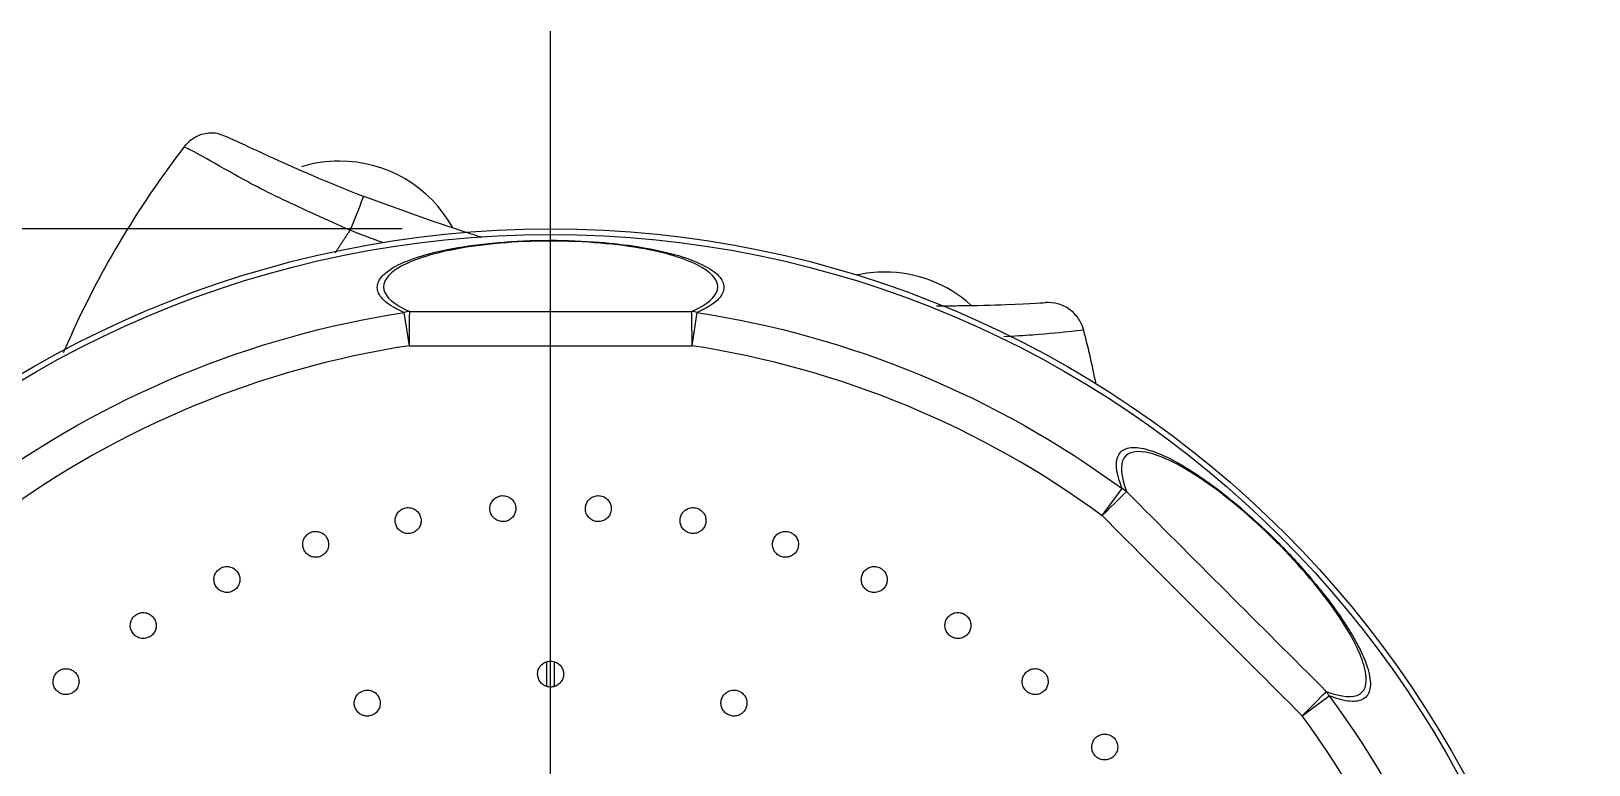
# Model space of a CAD drawing. Extents: x 0 to 1239, y 0 to 509.
# Drawn here: x 133.43 to 175.43, y 269.47 to 289.25 of the extents above; entities that cross this region are included whole.
import ezdxf

# ---------------------------------------------------------------- set-up
doc = ezdxf.new("R2010")
doc.units = 0
doc.header["$LTSCALE"] = 10
doc.header["$MEASUREMENT"] = 0
doc.header["$PDMODE"] = 3
doc.header["$PDSIZE"] = -10
doc.layers.get('0').update_dxf_attribs({"linetype": 'CONTINUOUS'})
doc.layers.get('DEFPOINTS').update_dxf_attribs({"linetype": 'CONTINUOUS'})
doc.layers.add('1', color=7, linetype='CONTINUOUS')
doc.styles.add('Daelim Dimension', font='')
doc.styles.get('Daelim Dimension').set_extended_font_data('NanumGothic')
doc.dimstyles.new('DEFAULT', dxfattribs={"dimscale": 2, "dimtxt": 2, "dimasz": 2, "dimexe": 0, "dimexo": 2, "dimgap": 1, "dimtad": 1, "dimdec": 1, "dimzin": 9, "dimdsep": 46, "dimtxsty": 'Daelim Dimension', "dimcen": 0.5, "dimclrd": 252, "dimclre": 252, "dimclrt": 3, "dimadec": 1, "dimazin": 0, "dimtfac": 1, "dimtdec": 1, "dimtix": 1, "dimtmove": 0, "dimatfit": 3, "dimfxl": 1, "dimtolj": 1, "dimtzin": 1, "dimlwd": 9, "dimlwe": 9, "dimarcsym": 0})

# ---------------------------------------------------------------- blocks, each defined once
blk = doc.blocks.new('*D4')
at = {"color": 5, "linetype": 'ByBlock', "lineweight": 9, "ltscale": 0.5, "transparency": 16777216}
for p, q in [((143.435, 283.917), (108.282, 283.917)), ((108.282, 231.919), (108.282, 279.917)), ((143.435, 227.919), (108.282, 227.919))]:
    blk.add_line(p, q, dxfattribs=at)
at = {"color": 5, "ltscale": 0.5, "transparency": 16777216}
for points in [[(107.615, 279.917), (108.949, 279.917), (108.282, 283.917)], [(107.615, 231.919), (108.949, 231.919), (108.282, 227.919)]]:
    blk.add_solid(points, dxfattribs=at)
at = {"layer": 'DEFPOINTS', "color": 0, "ltscale": 0.5, "transparency": 16777216}
for p in [(108.282, 283.917), (147.435, 283.917), (147.435, 227.919)]:
    blk.add_point(p, dxfattribs=at)
at = {"color": 7, "ltscale": 0.5, "transparency": 16777216, "insert": (103.016, 255.918), "char_height": 6, "attachment_point": 5, "rotation": 90, "style": 'Daelim Dimension'}
blk.add_mtext('\\A1;56', dxfattribs=at)

msp = doc.modelspace()

# ---------------------------------------------------------------- linework, layer by layer
at = {"color": 1, "lineweight": 18}
msp.add_line((147.435, 96.906), (147.435, 289.249), dxfattribs=at)
at = {"layer": '1', "color": 7, "linetype": 'Continuous', "lineweight": 13}
for p, q in [((143.482, 281.665), (143.62, 280.769)), ((151.25, 280.769), (151.388, 281.665)), ((162.31, 276.188), (162.846, 276.919)), ((147.327, 272.247), (147.327, 271.59)), ((147.543, 271.59), (147.543, 272.251)), ((167.705, 270.793), (168.435, 271.329))]:
    msp.add_line(p, q, dxfattribs=at)
at = {"layer": '1', "color": 7, "linetype": 'Continuous', "lineweight": 18}
for radius in [27.999, 27.849]:
    msp.add_circle((147.435, 255.918), radius, dxfattribs=at)
at = {"layer": '1', "color": 7, "linetype": 'Continuous', "lineweight": 13}
msp.add_circle((147.435, 255.918), 27.849, dxfattribs=at)
at = {"layer": '1', "color": 7, "linetype": 'Continuous', "lineweight": 18}
for centre, start, end in [((141.741, 282.247), 90, 107.0376), ((141.741, 282.247), 29.1441, 90), ((156.439, 279.256), 90, 102.4407), ((156.439, 279.256), 48.2195, 90)]:
    msp.add_arc(centre, 3.5, start, end, dxfattribs=at)
at = {"layer": '1', "color": 7, "linetype": 'Continuous', "lineweight": 18, "extrusion": (0, 0, -1)}
msp.add_arc((-158.063, 324.856), 44, 290.1472, 291.3685, dxfattribs=at)
at = {"layer": '1', "color": 7, "linetype": 'Continuous', "lineweight": 13, "extrusion": (0, 0, -1)}
for start, end in [(53.728, 81.272), (98.728, 126.272), (143.728, 171.272)]:
    msp.add_arc((-147.435, 255.918), 26.048, start, end, dxfattribs=at)
at = {"layer": '1', "color": 7, "linetype": 'Continuous', "lineweight": 13}
for start, end in [(98.728, 126.272), (53.728, 81.272), (8.728, 36.272)]:
    msp.add_arc((147.435, 255.918), 25.142, start, end, dxfattribs=at)
at = {"layer": '1', "color": 7, "linetype": 'Continuous', "lineweight": 18}
msp.add_ellipse((142.029, 283.873), major_axis=(-0.364, -0.931), ratio=0.001284, start_param=3.141593, end_param=4.704216, dxfattribs=at)
at = {"layer": '1', "color": 7, "linetype": 'Continuous', "lineweight": 13}
for centre, major_axis, ratio, start_param, end_param in [((143.628, 280.718), (-0.405, -0.914), 0.874025, 3.610353, 3.773332), ((143.628, 280.718), (-0.002, -1), 0.008002, 3.362914, 4.66093), ((147.435, 383.585), (-464.187, 0), 0.219512, 1.562594, 1.578998), ((151.242, 280.718), (-0.405, 0.914), 0.874025, 5.651446, 5.814425), ((151.242, 280.718), (-0.002, 1), 0.008002, 4.763848, 6.061864), ((147.435, 382.872), (465.15, 0), 0.219512, 4.704187, 4.720591), ((162.279, 276.146), (-0.708, -0.706), 0.008002, 3.362914, 4.66093), ((162.279, 276.146), (0.933, 0.36), 0.874025, 0.468761, 0.631739), ((237.709, 346.192), (-328.229, 328.229), 0.219512, 1.562594, 1.578998), ((237.205, 345.688), (328.91, -328.91), 0.219512, 4.704187, 4.720591), ((167.663, 270.762), (0.706, 0.708), 0.008002, 4.763848, 6.061864), ((167.663, 270.762), (0.36, 0.933), 0.874025, 5.651446, 5.814425)]:
    msp.add_ellipse(centre, major_axis=major_axis, ratio=ratio, start_param=start_param, end_param=end_param, dxfattribs=at)
at = {"layer": '1', "color": 7, "linetype": 'Continuous', "lineweight": 18}
for points, knots in [([(142.387, 284.789), (141.893, 284.986), (141.036, 285.338), (139.967, 285.815), (139.263, 286.143), (138.818, 286.348), (138.548, 286.456), (138.406, 286.507), (138.176, 286.502), (137.971, 286.452), (137.741, 286.33), (137.613, 286.203), (137.55, 286.125)], [0, 0, 0, 0, 0.202035, 0.379536, 0.53495, 0.666033, 0.773566, 0.857433, 0.892671, 0.926795, 0.962206, 1, 1, 1, 1]), ([(137.593, 286.181), (136.935, 285.331), (135.768, 283.615), (134.772, 281.677), (134.331, 280.665), (134.293, 280.578)], [0, 0, 0, 0, 0.492191, 0.956325, 1, 1, 1, 1]), ([(142.393, 284.804), (143.321, 284.463), (144.377, 284.073), (145.451, 283.737), (145.583, 283.697)], [0, 0, 0, 0, 0.877584, 1, 1, 1, 1]), ([(157.838, 281.848), (158.041, 281.847), (158.747, 281.849), (160.232, 281.892), (160.781, 281.934), (160.781, 281.934), (160.781, 281.934)], [0, 0, 0, 0, 0.115665, 0.412951, 0.999811, 1, 1, 1, 1]), ([(161.812, 281.189), (161.781, 281.301), (161.689, 281.507), (161.443, 281.764), (161.122, 281.917), (160.896, 281.94), (160.781, 281.934)], [0, 0, 0, 0, 0.24243, 0.5, 0.75757, 1, 1, 1, 1]), ([(143.565, 276.404), (143.526, 276.401), (143.487, 276.39), (143.416, 276.358), (143.383, 276.336), (143.325, 276.282), (143.3, 276.249), (143.264, 276.179), (143.253, 276.142), (143.242, 276.065), (143.243, 276.024), (143.259, 275.947), (143.273, 275.909), (143.313, 275.842), (143.339, 275.812), (143.4, 275.761), (143.435, 275.741), (143.508, 275.714), (143.547, 275.706), (143.626, 275.704), (143.666, 275.71), (143.741, 275.735), (143.775, 275.754), (143.837, 275.801), (143.865, 275.831), (143.908, 275.897), (143.924, 275.933), (143.942, 276.009), (143.946, 276.049), (143.938, 276.128), (143.927, 276.167), (143.894, 276.238), (143.872, 276.271), (143.817, 276.327), (143.784, 276.351), (143.714, 276.386), (143.676, 276.397), (143.613, 276.405), (143.589, 276.406), (143.565, 276.404)], [0, 0, 0, 0, 0.053463, 0.053463, 0.106782, 0.106782, 0.161942, 0.161942, 0.214427, 0.214427, 0.268948, 0.268948, 0.322422, 0.322422, 0.37606, 0.37606, 0.430492, 0.430492, 0.483261, 0.483261, 0.537949, 0.537949, 0.590625, 0.590625, 0.644964, 0.644964, 0.698292, 0.698292, 0.751913, 0.751913, 0.806599, 0.806599, 0.859304, 0.859304, 0.914087, 0.914087, 0.96682, 0.96682, 1, 1, 1, 1]), ([(146.163, 276.727), (146.124, 276.729), (146.084, 276.724), (146.009, 276.701), (145.974, 276.683), (145.909, 276.637), (145.881, 276.607), (145.837, 276.542), (145.82, 276.506), (145.8, 276.431), (145.796, 276.391), (145.802, 276.312), (145.812, 276.273), (145.843, 276.202), (145.865, 276.168), (145.918, 276.11), (145.951, 276.086), (146.02, 276.05), (146.058, 276.037), (146.136, 276.026), (146.177, 276.027), (146.253, 276.042), (146.29, 276.056), (146.358, 276.095), (146.389, 276.121), (146.44, 276.181), (146.46, 276.216), (146.488, 276.288), (146.496, 276.328), (146.499, 276.407), (146.493, 276.447), (146.469, 276.522), (146.451, 276.557), (146.404, 276.62), (146.374, 276.648), (146.308, 276.691), (146.272, 276.707), (146.211, 276.722), (146.187, 276.726), (146.163, 276.727)], [0, 0, 0, 0, 0.053463, 0.053463, 0.106782, 0.106782, 0.161942, 0.161942, 0.214427, 0.214427, 0.268948, 0.268948, 0.322422, 0.322422, 0.37606, 0.37606, 0.430492, 0.430492, 0.483261, 0.483261, 0.537949, 0.537949, 0.590625, 0.590625, 0.644964, 0.644964, 0.698292, 0.698292, 0.751913, 0.751913, 0.806599, 0.806599, 0.859304, 0.859304, 0.914087, 0.914087, 0.96682, 0.96682, 1, 1, 1, 1]), ([(148.781, 276.723), (148.742, 276.729), (148.702, 276.729), (148.625, 276.716), (148.588, 276.703), (148.518, 276.665), (148.486, 276.639), (148.434, 276.58), (148.414, 276.546), (148.384, 276.474), (148.375, 276.435), (148.371, 276.356), (148.376, 276.316), (148.398, 276.241), (148.415, 276.205), (148.461, 276.141), (148.49, 276.113), (148.555, 276.068), (148.591, 276.051), (148.666, 276.03), (148.707, 276.026), (148.785, 276.031), (148.823, 276.041), (148.895, 276.071), (148.93, 276.093), (148.987, 276.146), (149.012, 276.178), (149.049, 276.247), (149.062, 276.285), (149.074, 276.362), (149.073, 276.403), (149.059, 276.48), (149.045, 276.517), (149.006, 276.586), (148.98, 276.617), (148.921, 276.668), (148.887, 276.689), (148.828, 276.712), (148.805, 276.719), (148.781, 276.723)], [0, 0, 0, 0, 0.053463, 0.053463, 0.106782, 0.106782, 0.161942, 0.161942, 0.214427, 0.214427, 0.268948, 0.268948, 0.322422, 0.322422, 0.37606, 0.37606, 0.430492, 0.430492, 0.483261, 0.483261, 0.537949, 0.537949, 0.590625, 0.590625, 0.644964, 0.644964, 0.698292, 0.698292, 0.751913, 0.751913, 0.806599, 0.806599, 0.859304, 0.859304, 0.914087, 0.914087, 0.96682, 0.96682, 1, 1, 1, 1]), ([(151.378, 276.39), (151.34, 276.401), (151.3, 276.406), (151.223, 276.403), (151.184, 276.394), (151.11, 276.365), (151.075, 276.344), (151.016, 276.292), (150.991, 276.261), (150.953, 276.193), (150.938, 276.155), (150.925, 276.078), (150.925, 276.037), (150.937, 275.96), (150.95, 275.922), (150.988, 275.853), (151.013, 275.821), (151.071, 275.769), (151.105, 275.748), (151.177, 275.717), (151.217, 275.708), (151.295, 275.704), (151.334, 275.708), (151.409, 275.729), (151.446, 275.747), (151.51, 275.792), (151.538, 275.82), (151.584, 275.884), (151.601, 275.92), (151.624, 275.996), (151.628, 276.037), (151.623, 276.115), (151.614, 276.153), (151.584, 276.226), (151.562, 276.26), (151.51, 276.318), (151.479, 276.343), (151.424, 276.373), (151.401, 276.383), (151.378, 276.39)], [0, 0, 0, 0, 0.053463, 0.053463, 0.106782, 0.106782, 0.161942, 0.161942, 0.214427, 0.214427, 0.268948, 0.268948, 0.322422, 0.322422, 0.37606, 0.37606, 0.430492, 0.430492, 0.483261, 0.483261, 0.537949, 0.537949, 0.590625, 0.590625, 0.644964, 0.644964, 0.698292, 0.698292, 0.751913, 0.751913, 0.806599, 0.806599, 0.859304, 0.859304, 0.914087, 0.914087, 0.96682, 0.96682, 1, 1, 1, 1]), ([(141.028, 275.757), (140.989, 275.749), (140.952, 275.734), (140.886, 275.694), (140.855, 275.667), (140.805, 275.607), (140.784, 275.571), (140.758, 275.497), (140.751, 275.458), (140.75, 275.38), (140.756, 275.34), (140.781, 275.265), (140.801, 275.23), (140.849, 275.169), (140.878, 275.141), (140.945, 275.099), (140.982, 275.083), (141.058, 275.065), (141.098, 275.063), (141.176, 275.071), (141.215, 275.082), (141.286, 275.116), (141.318, 275.139), (141.374, 275.193), (141.398, 275.226), (141.432, 275.297), (141.443, 275.336), (141.452, 275.413), (141.45, 275.453), (141.433, 275.53), (141.417, 275.568), (141.375, 275.634), (141.349, 275.664), (141.288, 275.713), (141.252, 275.733), (141.178, 275.758), (141.139, 275.764), (141.076, 275.765), (141.051, 275.762), (141.028, 275.757)], [0, 0, 0, 0, 0.053463, 0.053463, 0.106782, 0.106782, 0.161942, 0.161942, 0.214427, 0.214427, 0.268948, 0.268948, 0.322422, 0.322422, 0.37606, 0.37606, 0.430492, 0.430492, 0.483261, 0.483261, 0.537949, 0.537949, 0.590625, 0.590625, 0.644964, 0.644964, 0.698292, 0.698292, 0.751913, 0.751913, 0.806599, 0.806599, 0.859304, 0.859304, 0.914087, 0.914087, 0.96682, 0.96682, 1, 1, 1, 1]), ([(153.912, 275.734), (153.877, 275.75), (153.838, 275.76), (153.76, 275.766), (153.72, 275.763), (153.644, 275.744), (153.606, 275.727), (153.541, 275.682), (153.513, 275.655), (153.466, 275.593), (153.447, 275.556), (153.424, 275.481), (153.419, 275.441), (153.422, 275.363), (153.43, 275.324), (153.458, 275.25), (153.479, 275.216), (153.531, 275.157), (153.561, 275.131), (153.629, 275.092), (153.667, 275.078), (153.744, 275.064), (153.784, 275.063), (153.861, 275.075), (153.9, 275.087), (153.969, 275.124), (154.001, 275.149), (154.053, 275.207), (154.075, 275.24), (154.107, 275.312), (154.116, 275.352), (154.121, 275.431), (154.117, 275.47), (154.097, 275.545), (154.079, 275.583), (154.034, 275.647), (154.007, 275.675), (153.956, 275.712), (153.935, 275.724), (153.912, 275.734)], [0, 0, 0, 0, 0.053463, 0.053463, 0.106782, 0.106782, 0.161942, 0.161942, 0.214427, 0.214427, 0.268948, 0.268948, 0.322422, 0.322422, 0.37606, 0.37606, 0.430492, 0.430492, 0.483261, 0.483261, 0.537949, 0.537949, 0.590625, 0.590625, 0.644964, 0.644964, 0.698292, 0.698292, 0.751913, 0.751913, 0.806599, 0.806599, 0.859304, 0.859304, 0.914087, 0.914087, 0.96682, 0.96682, 1, 1, 1, 1]), ([(138.592, 274.798), (138.555, 274.785), (138.52, 274.765), (138.459, 274.717), (138.432, 274.687), (138.389, 274.62), (138.373, 274.582), (138.357, 274.506), (138.355, 274.466), (138.363, 274.389), (138.374, 274.349), (138.409, 274.279), (138.432, 274.246), (138.488, 274.191), (138.521, 274.168), (138.592, 274.134), (138.631, 274.123), (138.709, 274.115), (138.748, 274.118), (138.825, 274.135), (138.863, 274.151), (138.928, 274.194), (138.957, 274.22), (139.006, 274.282), (139.025, 274.318), (139.05, 274.392), (139.056, 274.431), (139.056, 274.509), (139.049, 274.549), (139.022, 274.623), (139.002, 274.659), (138.952, 274.719), (138.922, 274.745), (138.855, 274.786), (138.817, 274.801), (138.741, 274.817), (138.701, 274.819), (138.639, 274.811), (138.615, 274.806), (138.592, 274.798)], [0, 0, 0, 0, 0.053463, 0.053463, 0.106782, 0.106782, 0.161942, 0.161942, 0.214427, 0.214427, 0.268948, 0.268948, 0.322422, 0.322422, 0.37606, 0.37606, 0.430492, 0.430492, 0.483261, 0.483261, 0.537949, 0.537949, 0.590625, 0.590625, 0.644964, 0.644964, 0.698292, 0.698292, 0.751913, 0.751913, 0.806599, 0.806599, 0.859304, 0.859304, 0.914087, 0.914087, 0.96682, 0.96682, 1, 1, 1, 1]), ([(156.345, 274.766), (156.312, 274.787), (156.274, 274.801), (156.198, 274.817), (156.158, 274.819), (156.08, 274.809), (156.04, 274.797), (155.97, 274.761), (155.939, 274.738), (155.884, 274.682), (155.861, 274.648), (155.829, 274.576), (155.819, 274.537), (155.812, 274.46), (155.815, 274.42), (155.834, 274.343), (155.85, 274.306), (155.894, 274.241), (155.921, 274.212), (155.983, 274.164), (156.02, 274.145), (156.094, 274.122), (156.133, 274.117), (156.211, 274.118), (156.251, 274.126), (156.325, 274.154), (156.359, 274.175), (156.419, 274.225), (156.445, 274.256), (156.485, 274.323), (156.499, 274.362), (156.514, 274.439), (156.515, 274.478), (156.504, 274.556), (156.492, 274.595), (156.455, 274.664), (156.431, 274.695), (156.385, 274.739), (156.366, 274.754), (156.345, 274.766)], [0, 0, 0, 0, 0.053463, 0.053463, 0.106782, 0.106782, 0.161942, 0.161942, 0.214427, 0.214427, 0.268948, 0.268948, 0.322422, 0.322422, 0.37606, 0.37606, 0.430492, 0.430492, 0.483261, 0.483261, 0.537949, 0.537949, 0.590625, 0.590625, 0.644964, 0.644964, 0.698292, 0.698292, 0.751913, 0.751913, 0.806599, 0.806599, 0.859304, 0.859304, 0.914087, 0.914087, 0.96682, 0.96682, 1, 1, 1, 1]), ([(136.295, 273.54), (136.26, 273.523), (136.228, 273.499), (136.173, 273.444), (136.151, 273.411), (136.117, 273.339), (136.106, 273.299), (136.099, 273.221), (136.102, 273.182), (136.12, 273.106), (136.136, 273.069), (136.179, 273.003), (136.206, 272.973), (136.268, 272.926), (136.304, 272.907), (136.378, 272.882), (136.419, 272.876), (136.497, 272.878), (136.536, 272.886), (136.609, 272.913), (136.645, 272.933), (136.705, 272.984), (136.73, 273.014), (136.771, 273.081), (136.786, 273.118), (136.801, 273.195), (136.802, 273.235), (136.792, 273.313), (136.78, 273.351), (136.744, 273.421), (136.719, 273.454), (136.662, 273.508), (136.63, 273.53), (136.558, 273.562), (136.519, 273.572), (136.44, 273.579), (136.401, 273.575), (136.34, 273.56), (136.317, 273.551), (136.295, 273.54)], [0, 0, 0, 0, 0.053463, 0.053463, 0.106782, 0.106782, 0.161942, 0.161942, 0.214427, 0.214427, 0.268948, 0.268948, 0.322422, 0.322422, 0.37606, 0.37606, 0.430492, 0.430492, 0.483261, 0.483261, 0.537949, 0.537949, 0.590625, 0.590625, 0.644964, 0.644964, 0.698292, 0.698292, 0.751913, 0.751913, 0.806599, 0.806599, 0.859304, 0.859304, 0.914087, 0.914087, 0.96682, 0.96682, 1, 1, 1, 1]), ([(158.637, 273.501), (158.606, 273.525), (158.571, 273.544), (158.497, 273.57), (158.458, 273.576), (158.379, 273.577), (158.338, 273.57), (158.264, 273.543), (158.23, 273.523), (158.169, 273.475), (158.142, 273.444), (158.101, 273.377), (158.086, 273.34), (158.069, 273.264), (158.067, 273.223), (158.077, 273.145), (158.089, 273.106), (158.124, 273.036), (158.147, 273.004), (158.203, 272.949), (158.236, 272.926), (158.308, 272.893), (158.346, 272.883), (158.423, 272.875), (158.464, 272.877), (158.54, 272.896), (158.577, 272.912), (158.642, 272.955), (158.672, 272.982), (158.721, 273.044), (158.74, 273.08), (158.764, 273.155), (158.77, 273.194), (158.769, 273.272), (158.761, 273.312), (158.733, 273.386), (158.713, 273.42), (158.673, 273.468), (158.656, 273.486), (158.637, 273.501)], [0, 0, 0, 0, 0.053463, 0.053463, 0.106782, 0.106782, 0.161942, 0.161942, 0.214427, 0.214427, 0.268948, 0.268948, 0.322422, 0.322422, 0.37606, 0.37606, 0.430492, 0.430492, 0.483261, 0.483261, 0.537949, 0.537949, 0.590625, 0.590625, 0.644964, 0.644964, 0.698292, 0.698292, 0.751913, 0.751913, 0.806599, 0.806599, 0.859304, 0.859304, 0.914087, 0.914087, 0.96682, 0.96682, 1, 1, 1, 1]), ([(147.472, 272.266), (147.433, 272.27), (147.393, 272.268), (147.317, 272.249), (147.28, 272.234), (147.213, 272.192), (147.183, 272.164), (147.135, 272.102), (147.116, 272.067), (147.091, 271.993), (147.084, 271.953), (147.086, 271.874), (147.093, 271.835), (147.12, 271.762), (147.14, 271.727), (147.189, 271.666), (147.22, 271.639), (147.287, 271.599), (147.324, 271.584), (147.401, 271.568), (147.442, 271.566), (147.519, 271.576), (147.557, 271.588), (147.627, 271.623), (147.66, 271.647), (147.714, 271.704), (147.736, 271.737), (147.769, 271.808), (147.78, 271.847), (147.787, 271.925), (147.784, 271.966), (147.764, 272.042), (147.748, 272.078), (147.706, 272.143), (147.678, 272.173), (147.615, 272.221), (147.58, 272.239), (147.52, 272.258), (147.496, 272.263), (147.472, 272.266)], [0, 0, 0, 0, 0.053487, 0.053487, 0.106829, 0.106829, 0.162009, 0.162009, 0.214495, 0.214495, 0.269006, 0.269006, 0.32245, 0.32245, 0.376062, 0.376062, 0.430482, 0.430482, 0.483252, 0.483252, 0.537958, 0.537958, 0.590665, 0.590665, 0.645027, 0.645027, 0.698361, 0.698361, 0.751977, 0.751977, 0.806636, 0.806636, 0.859313, 0.859313, 0.914079, 0.914079, 0.966809, 0.966809, 1, 1, 1, 1]), ([(134.174, 272.005), (134.142, 271.984), (134.113, 271.956), (134.066, 271.894), (134.047, 271.858), (134.023, 271.783), (134.017, 271.742), (134.019, 271.664), (134.027, 271.625), (134.055, 271.552), (134.075, 271.517), (134.126, 271.457), (134.157, 271.432), (134.225, 271.392), (134.262, 271.378), (134.339, 271.362), (134.38, 271.362), (134.458, 271.373), (134.495, 271.386), (134.565, 271.422), (134.597, 271.447), (134.651, 271.504), (134.672, 271.537), (134.704, 271.609), (134.714, 271.648), (134.72, 271.726), (134.716, 271.766), (134.695, 271.841), (134.679, 271.878), (134.635, 271.944), (134.606, 271.973), (134.543, 272.019), (134.507, 272.037), (134.433, 272.06), (134.392, 272.065), (134.314, 272.061), (134.275, 272.053), (134.217, 272.03), (134.195, 272.019), (134.174, 272.005)], [0, 0, 0, 0, 0.053463, 0.053463, 0.106782, 0.106782, 0.161942, 0.161942, 0.214427, 0.214427, 0.268948, 0.268948, 0.322422, 0.322422, 0.37606, 0.37606, 0.430492, 0.430492, 0.483261, 0.483261, 0.537949, 0.537949, 0.590625, 0.590625, 0.644964, 0.644964, 0.698292, 0.698292, 0.751913, 0.751913, 0.806599, 0.806599, 0.859304, 0.859304, 0.914087, 0.914087, 0.96682, 0.96682, 1, 1, 1, 1]), ([(160.752, 271.958), (160.725, 271.986), (160.693, 272.01), (160.623, 272.044), (160.584, 272.056), (160.506, 272.066), (160.465, 272.064), (160.388, 272.047), (160.352, 272.032), (160.285, 271.991), (160.254, 271.964), (160.205, 271.903), (160.186, 271.868), (160.16, 271.794), (160.152, 271.754), (160.152, 271.676), (160.159, 271.635), (160.185, 271.562), (160.204, 271.527), (160.252, 271.465), (160.283, 271.438), (160.349, 271.397), (160.386, 271.382), (160.462, 271.364), (160.503, 271.361), (160.581, 271.37), (160.619, 271.382), (160.689, 271.416), (160.722, 271.439), (160.778, 271.494), (160.801, 271.528), (160.835, 271.599), (160.845, 271.637), (160.854, 271.715), (160.852, 271.756), (160.834, 271.832), (160.818, 271.868), (160.785, 271.921), (160.769, 271.941), (160.752, 271.958)], [0, 0, 0, 0, 0.053463, 0.053463, 0.106782, 0.106782, 0.161942, 0.161942, 0.214427, 0.214427, 0.268948, 0.268948, 0.322422, 0.322422, 0.37606, 0.37606, 0.430492, 0.430492, 0.483261, 0.483261, 0.537949, 0.537949, 0.590625, 0.590625, 0.644964, 0.644964, 0.698292, 0.698292, 0.751913, 0.751913, 0.806599, 0.806599, 0.859304, 0.859304, 0.914087, 0.914087, 0.96682, 0.96682, 1, 1, 1, 1]), ([(142.418, 271.477), (142.38, 271.469), (142.343, 271.454), (142.276, 271.414), (142.246, 271.388), (142.195, 271.327), (142.175, 271.291), (142.148, 271.217), (142.142, 271.178), (142.14, 271.1), (142.147, 271.06), (142.172, 270.985), (142.191, 270.95), (142.239, 270.889), (142.269, 270.862), (142.335, 270.819), (142.373, 270.803), (142.449, 270.786), (142.488, 270.783), (142.566, 270.791), (142.606, 270.802), (142.676, 270.836), (142.709, 270.859), (142.764, 270.914), (142.788, 270.947), (142.823, 271.017), (142.833, 271.056), (142.842, 271.133), (142.841, 271.173), (142.824, 271.251), (142.808, 271.288), (142.766, 271.354), (142.739, 271.384), (142.678, 271.433), (142.643, 271.453), (142.568, 271.478), (142.529, 271.485), (142.467, 271.485), (142.442, 271.482), (142.418, 271.477)], [0, 0, 0, 0, 0.053487, 0.053487, 0.106829, 0.106829, 0.162009, 0.162009, 0.214495, 0.214495, 0.269006, 0.269006, 0.32245, 0.32245, 0.376062, 0.376062, 0.430482, 0.430482, 0.483252, 0.483252, 0.537958, 0.537958, 0.590665, 0.590665, 0.645027, 0.645027, 0.698361, 0.698361, 0.751977, 0.751977, 0.806636, 0.806636, 0.859313, 0.859313, 0.914079, 0.914079, 0.966809, 0.966809, 1, 1, 1, 1]), ([(152.522, 271.455), (152.486, 271.471), (152.447, 271.48), (152.37, 271.487), (152.33, 271.483), (152.253, 271.464), (152.215, 271.447), (152.151, 271.402), (152.122, 271.375), (152.075, 271.313), (152.057, 271.276), (152.033, 271.201), (152.028, 271.162), (152.031, 271.084), (152.039, 271.044), (152.068, 270.971), (152.089, 270.936), (152.14, 270.877), (152.171, 270.852), (152.238, 270.812), (152.277, 270.798), (152.354, 270.784), (152.393, 270.783), (152.471, 270.795), (152.509, 270.808), (152.579, 270.845), (152.61, 270.87), (152.663, 270.927), (152.685, 270.961), (152.716, 271.033), (152.726, 271.073), (152.731, 271.151), (152.727, 271.19), (152.706, 271.266), (152.689, 271.303), (152.644, 271.367), (152.616, 271.395), (152.565, 271.432), (152.544, 271.445), (152.522, 271.455)], [0, 0, 0, 0, 0.053487, 0.053487, 0.106829, 0.106829, 0.162009, 0.162009, 0.214495, 0.214495, 0.269006, 0.269006, 0.32245, 0.32245, 0.376062, 0.376062, 0.430482, 0.430482, 0.483252, 0.483252, 0.537958, 0.537958, 0.590665, 0.590665, 0.645027, 0.645027, 0.698361, 0.698361, 0.751977, 0.751977, 0.806636, 0.806636, 0.859313, 0.859313, 0.914079, 0.914079, 0.966809, 0.966809, 1, 1, 1, 1]), ([(162.658, 270.163), (162.634, 270.194), (162.605, 270.221), (162.54, 270.264), (162.503, 270.28), (162.427, 270.3), (162.385, 270.304), (162.307, 270.296), (162.269, 270.286), (162.198, 270.254), (162.164, 270.231), (162.108, 270.176), (162.084, 270.144), (162.049, 270.074), (162.037, 270.036), (162.027, 269.958), (162.028, 269.917), (162.045, 269.84), (162.06, 269.804), (162.1, 269.736), (162.127, 269.705), (162.187, 269.656), (162.222, 269.636), (162.295, 269.609), (162.335, 269.602), (162.414, 269.601), (162.453, 269.607), (162.527, 269.632), (162.562, 269.651), (162.625, 269.699), (162.652, 269.73), (162.694, 269.796), (162.71, 269.832), (162.728, 269.908), (162.731, 269.949), (162.722, 270.027), (162.712, 270.065), (162.685, 270.122), (162.672, 270.143), (162.658, 270.163)], [0, 0, 0, 0, 0.053463, 0.053463, 0.106782, 0.106782, 0.161942, 0.161942, 0.214427, 0.214427, 0.268948, 0.268948, 0.322422, 0.322422, 0.37606, 0.37606, 0.430492, 0.430492, 0.483261, 0.483261, 0.537949, 0.537949, 0.590625, 0.590625, 0.644964, 0.644964, 0.698292, 0.698292, 0.751913, 0.751913, 0.806599, 0.806599, 0.859304, 0.859304, 0.914087, 0.914087, 0.96682, 0.96682, 1, 1, 1, 1])]:
    msp.add_open_spline(points, degree=3, knots=knots, dxfattribs=at)
at = {"layer": '1', "color": 7, "linetype": 'Continuous', "lineweight": 13}
for points, knots in [([(142.031, 283.881), (141.72, 284.02), (141.097, 284.299), (140.212, 284.709), (139.412, 285.1), (138.551, 285.588), (137.789, 286.019), (137.553, 286.128), (137.55, 286.125), (137.55, 286.125)], [0, 0, 0, 0, 0.125107, 0.250183, 0.375531, 0.501527, 0.740259, 0.99999, 1, 1, 1, 1]), ([(151.242, 281.693), (152.071, 282.06), (152.164, 282.497), (151.193, 283.07), (150.679, 283.246), (149.253, 283.511), (148.358, 283.591), (146.485, 283.59), (145.59, 283.507), (144.181, 283.243), (143.665, 283.065), (142.712, 282.497), (142.8, 282.06), (143.628, 281.693)], [0, 0, 0, 0, 0.25, 0.25, 0.375, 0.375, 0.5, 0.5, 0.625, 0.625, 0.75, 0.75, 1, 1, 1, 1]), ([(143.482, 281.665), (143.383, 281.711), (143.184, 281.805), (142.904, 282.003), (142.723, 282.261), (142.794, 282.575), (143.146, 282.879), (143.793, 283.161), (144.744, 283.401), (145.987, 283.569), (147.393, 283.631), (148.71, 283.578), (149.985, 283.429), (151.008, 283.19), (151.713, 282.885), (152.073, 282.579), (152.146, 282.263), (151.964, 282.003), (151.685, 281.805), (151.486, 281.711), (151.388, 281.665)], [0, 0, 0, 0, 0.030925, 0.062393, 0.124655, 0.186847, 0.248867, 0.311288, 0.373942, 0.43667, 0.499585, 0.558364, 0.609289, 0.687378, 0.749769, 0.812162, 0.87525, 0.93778, 0.969186, 1, 1, 1, 1]), ([(161.812, 281.189), (161.812, 281.189), (161.813, 281.186), (161.575, 281.165), (160.723, 281.072), (159.94, 281.024), (159.661, 281.008)], [0, 0, 0, 0, 0.003369, 0.386323, 0.798213, 1, 1, 1, 1]), ([(168.353, 271.452), (169.198, 271.125), (169.573, 271.369), (169.291, 272.46), (169.053, 272.948), (168.232, 274.143), (167.656, 274.833), (166.33, 276.157), (165.638, 276.731), (164.455, 277.54), (163.964, 277.779), (162.89, 278.052), (162.642, 277.68), (162.969, 276.836)], [0, 0, 0, 0, 0.25, 0.25, 0.375, 0.375, 0.5, 0.5, 0.625, 0.625, 0.75, 0.75, 1, 1, 1, 1]), ([(162.846, 276.919), (162.809, 277.021), (162.734, 277.229), (162.676, 277.567), (162.731, 277.877), (163.002, 278.049), (163.467, 278.015), (164.124, 277.757), (164.965, 277.254), (165.964, 276.494), (167.001, 275.543), (167.896, 274.575), (168.691, 273.568), (169.246, 272.676), (169.529, 271.962), (169.567, 271.49), (169.395, 271.215), (169.083, 271.161), (168.745, 271.218), (168.538, 271.292), (168.435, 271.329)], [0, 0, 0, 0, 0.030925, 0.062393, 0.124655, 0.186847, 0.248867, 0.311288, 0.373942, 0.43667, 0.499585, 0.558364, 0.609289, 0.687378, 0.749769, 0.812162, 0.87525, 0.93778, 0.969186, 1, 1, 1, 1])]:
    msp.add_open_spline(points, degree=3, knots=knots, dxfattribs=at)
msp.add_open_spline([(142.027, 283.883), (141.82, 283.576), (141.623, 283.264)], degree=2, dxfattribs=at)
at = {"layer": '1', "color": 7, "linetype": 'Continuous', "lineweight": 18}
msp.add_open_spline([(162.146, 279.732), (162.045, 280.242), (161.927, 280.75), (161.794, 281.257)], degree=3, dxfattribs=at)

# ---------------------------------------------------------------- dimensions: what is measured, and where the dimension line sits
at = {"ltscale": 0.5}
dim = msp.add_linear_dim(base=(108.282, 283.917), p1=(147.435, 227.919), p2=(147.435, 283.917), angle=90, dimstyle='DEFAULT', override={"dimtxt": 3, "dimdec": 0, "dimclrd": 5, "dimclre": 5, "dimclrt": 7, "dimfxl": 1.25, "dimarcsym": 1}, dxfattribs=at)
dim.commit()
dim.dimension.update_dxf_attribs({"geometry": '*D4', "text_midpoint": (103.016, 255.918)})

doc.saveas('drawing.dxf')
